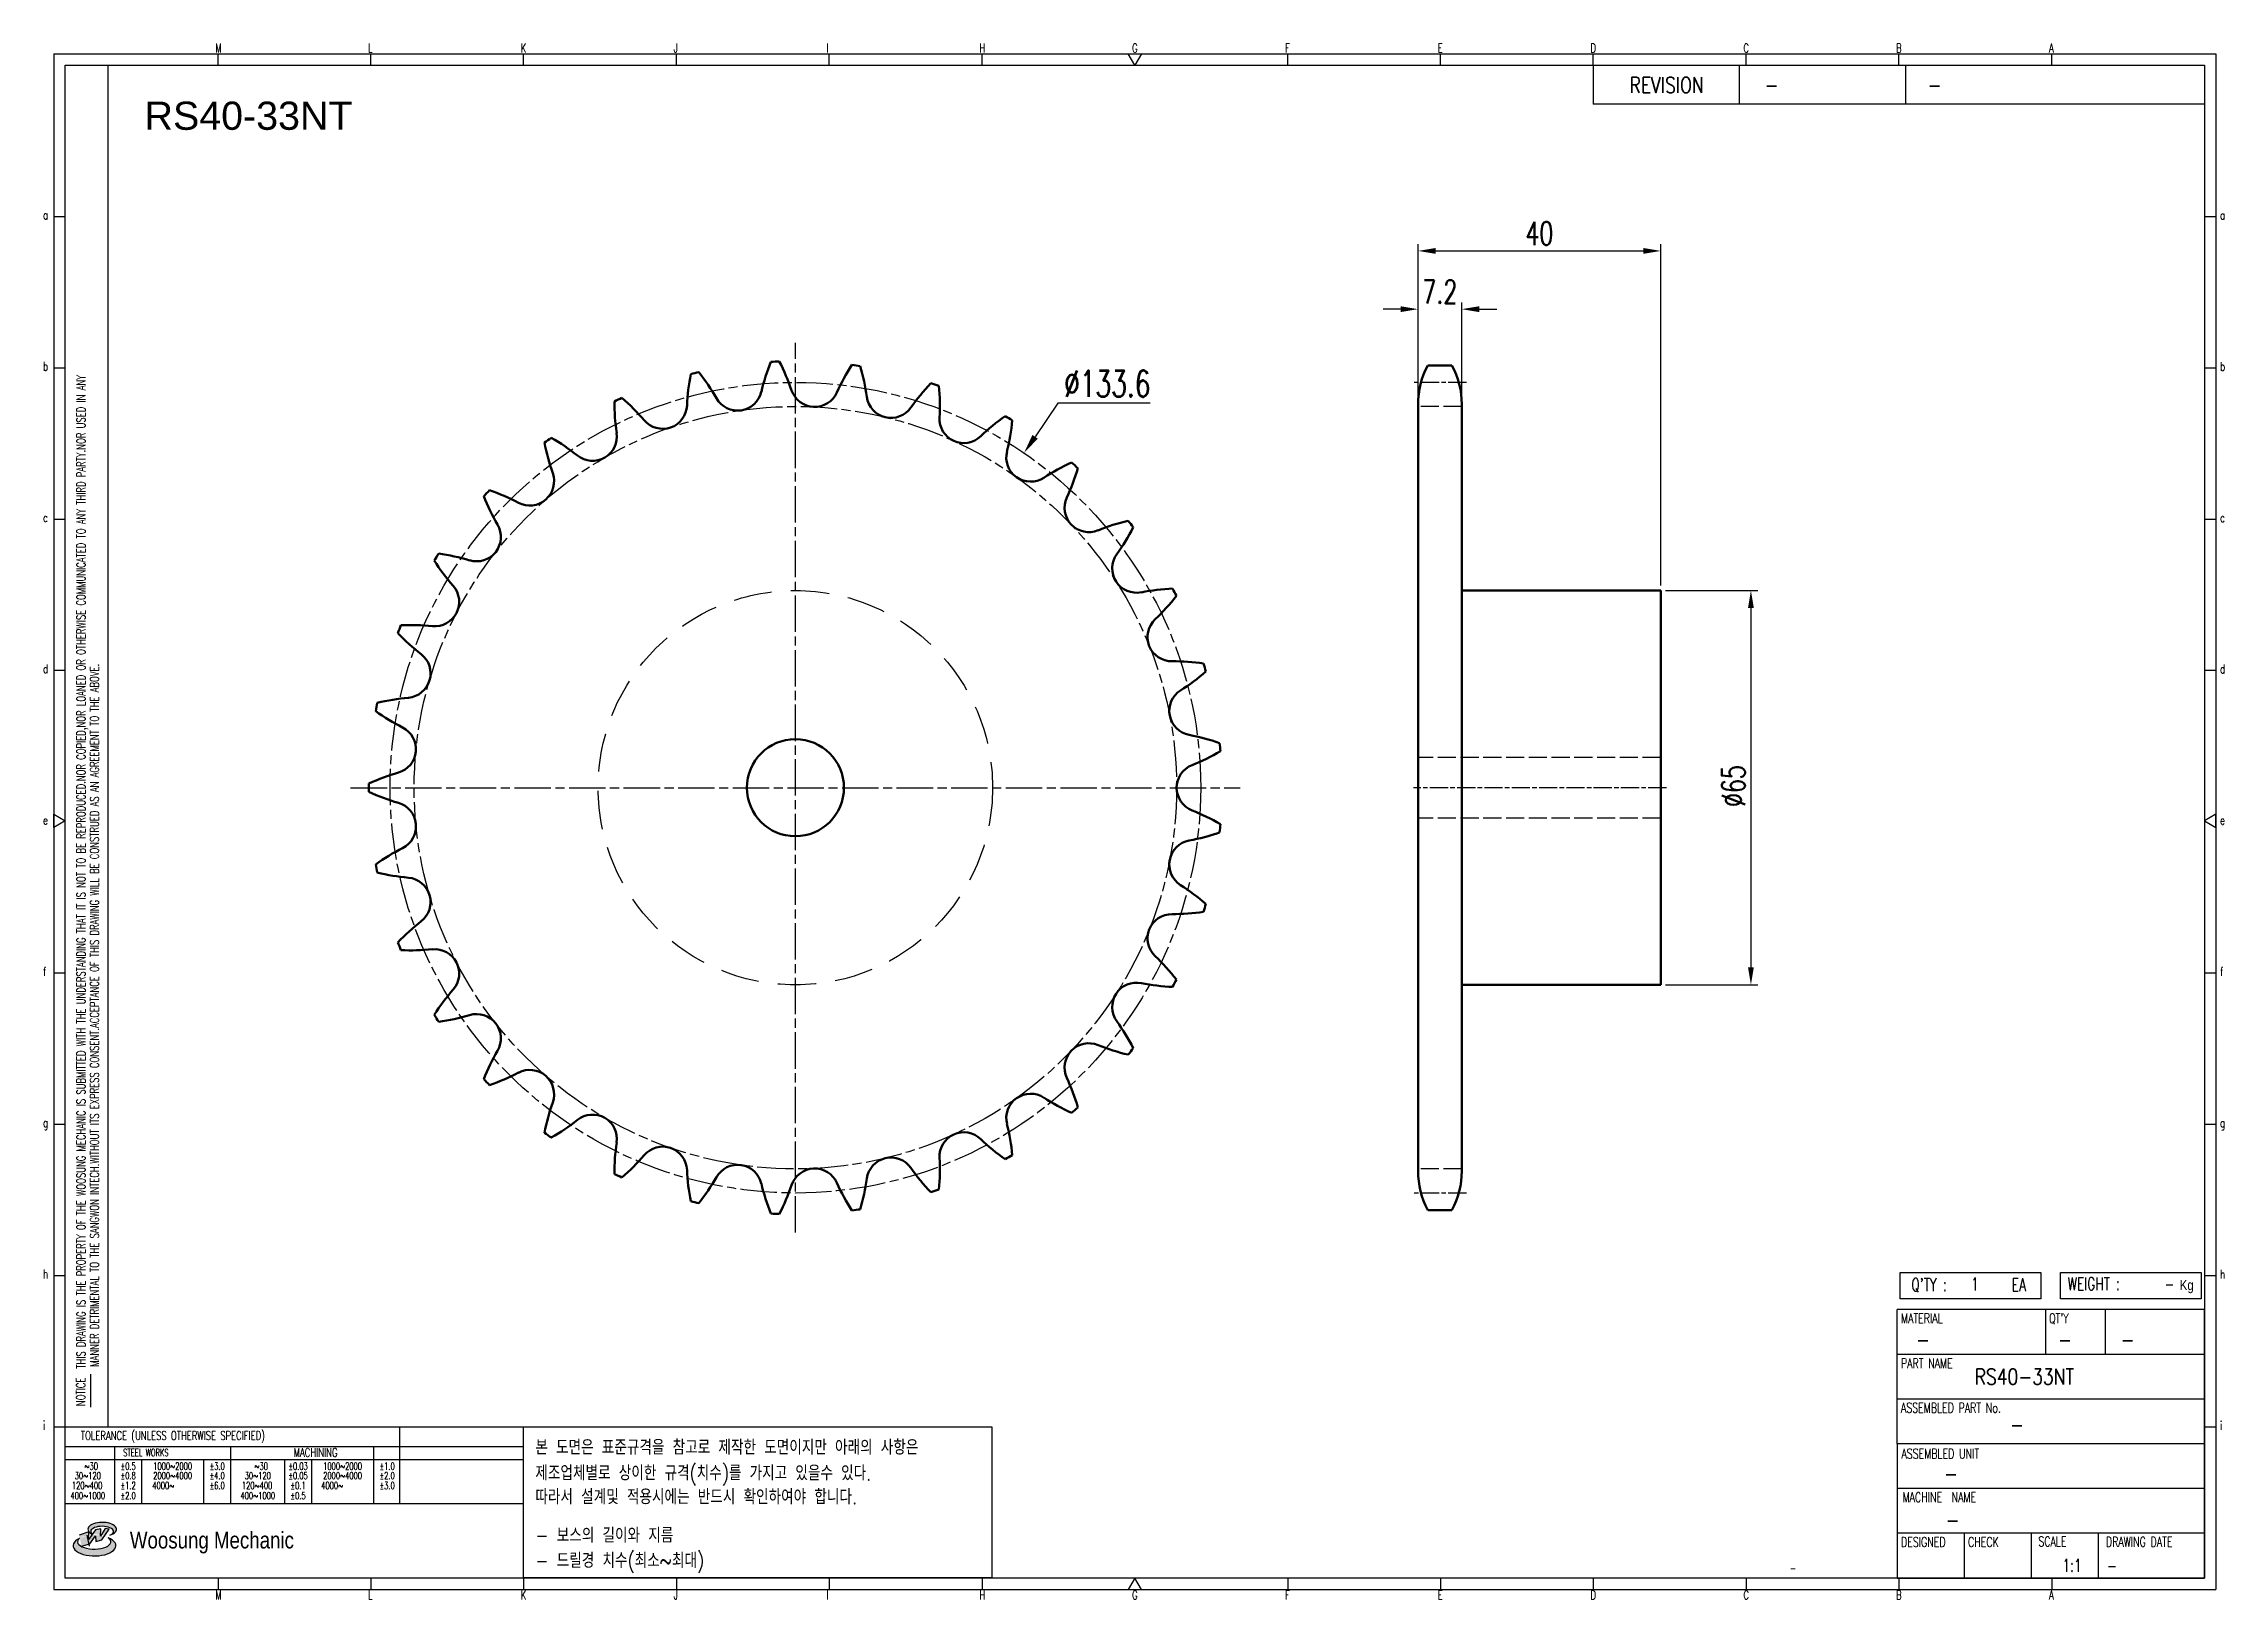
# Model space of a CAD drawing. Header units: millimetres. Extents: x -22172 to -21812, y 1083 to 1339.
import ezdxf
from ezdxf.enums import TextEntityAlignment as Align

# ---------------------------------------------------------------- set-up
doc = ezdxf.new("R2010")
doc.units = ezdxf.units.MM
for name, pattern in [('AM_ISO02W050', [7.5, 6, -1.5]), ('AM_ISO02W050x2', [3.75, 3, -0.75]), ('AM_ISO08W050', [18, 12, -1.5, 3, -1.5]), ('AM_ISO08W050x2', [9, 6, -0.75, 1.5, -0.75]), ('HIDDEN', [9.525, 6.35, -3.175])]:
    doc.linetypes.add(name, pattern=pattern)
for name, color, linetype, lineweight in [('AM_0N', 7, 'Continuous', 50), ('AM_3N', 6, 'AM_ISO02W050', 25), ('AM_7', 4, 'AM_ISO08W050', 25), ('AM_7N', 4, 'AM_ISO08W050', 25)]:
    doc.layers.add(name, color=color, linetype=linetype, lineweight=lineweight)
for name, color, linetype in [('HL', 2, 'HIDDEN'), ('S-DIM', 7, 'Continuous'), ('TITLE', 7, 'Continuous'), ('도면레이아웃', 7, 'Continuous')]:
    doc.layers.add(name, color=color, linetype=linetype)
doc.styles.add('HAN', font='ROMANS.shx', dxfattribs={"width": 0.7, "bigfont": 'whgtxt.shx'})
doc.styles.add('HKD_ST2', font='romans.shx', dxfattribs={"width": 0.7, "height": 4, "bigfont": '@extfont2.shx'})
doc.styles.add('HSG', font='SIMPLEX.shx', dxfattribs={"width": 0.7, "bigfont": 'HSG.shx'})
doc.styles.add('ROMANS', font='romans.shx', dxfattribs={"width": 0.7, "bigfont": 'whgtxt.shx'})
doc.styles.add('SLDTEXTSTYLE4', font='arial.ttf', dxfattribs={"width": 0.8})
doc.styles.get("Standard").update_dxf_attribs({"font": 'arial.ttf'})
doc.dimstyles.new('APP4', dxfattribs={"dimscale": 1.6, "dimtxt": 2.4, "dimasz": 1.8, "dimexe": 0.7, "dimexo": 0.5, "dimgap": 0.6, "dimtad": 1, "dimtoh": 1, "dimdec": 1, "dimrnd": 0.01, "dimzin": 9, "dimdsep": 46, "dimtxsty": 'HSG', "dimcen": 0, "dimclrd": 1, "dimclre": 1, "dimclrt": 256, "dimazin": 2, "dimtp": 1, "dimtm": 1, "dimtfac": 0.5, "dimtdec": 1, "dimtofl": 0, "dimtmove": 0, "dimatfit": 3, "dimfxl": 0, "dimtvp": 1, "dimtolj": 2, "dimlwd": -1, "dimlwe": -1, "dimarcsym": 0})
doc.dimstyles.new('APP8', dxfattribs={"dimscale": 1.8, "dimtxt": 2.4, "dimasz": 1.8, "dimexe": 0.7, "dimexo": 0.5, "dimgap": 0.6, "dimtad": 1, "dimtoh": 1, "dimdec": 1, "dimrnd": 0.01, "dimzin": 9, "dimdsep": 46, "dimtxsty": 'HSG', "dimcen": 0, "dimclrd": 1, "dimclre": 1, "dimclrt": 256, "dimazin": 2, "dimtp": 1, "dimtm": 1, "dimtfac": 0.5, "dimtdec": 1, "dimtofl": 0, "dimtmove": 0, "dimatfit": 3, "dimfxl": 0, "dimtvp": 1, "dimtolj": 2, "dimlwd": -1, "dimlwe": -1, "dimarcsym": 0})

# ---------------------------------------------------------------- blocks, each defined once
blk = doc.blocks.new('SUYWSHJH')
at = {"layer": '도면레이아웃'}
h = blk.add_hatch(color=10, dxfattribs=at)
h.paths.add_polyline_path([(1.544, 35.177), (1.554, 34.966), (1.779, 35.034), (2.054, 35.422), (1.908, 35.446), (1.728, 35.167), (1.741, 35.439), (1.547, 35.405), (1.292, 35.041), (1.295, 35.33), (0.943, 35.208), (1.03, 34.8), (1.336, 34.885)])
edge = h.paths.add_edge_path()
edge.add_ellipse((1.795, 35.421), major_axis=(-0.53, 0), ratio=0.487785, start_angle=122.36065, end_angle=403.39574)
edge.add_line((1.411, 35.244), (1.419, 35.261))
edge.add_ellipse((1.798, 35.344), major_axis=(-0.423, 0), ratio=0.444396, start_angle=131.58977, end_angle=386.19408, ccw=False)
edge = h.paths.add_edge_path()
edge.add_ellipse((1.512, 34.815), major_axis=(-0.793, 0), ratio=0.480113, start_angle=314.67633, end_angle=590.85213)
edge.add_ellipse((1.501, 34.958), major_axis=(-0.62, 0), ratio=0.43311, start_angle=331.7024, end_angle=574.42495, ccw=False)
for p, q in [((0, 90.118), (80.15, 90.118)), ((0, 90.118), (0, 33.191)), ((6.089, 89.693), (6.089, 90.118)), ((11.753, 89.693), (11.753, 90.118)), ((17.418, 89.693), (17.418, 90.118)), ((23.082, 89.693), (23.082, 90.118)), ((28.746, 89.693), (28.746, 90.118)), ((34.411, 89.693), (34.411, 90.118)), ((45.739, 89.693), (45.739, 90.118)), ((51.404, 89.693), (51.404, 90.118)), ((57.068, 89.693), (57.068, 90.118)), ((62.732, 89.693), (62.732, 90.118)), ((68.397, 89.693), (68.397, 90.118)), ((74.061, 89.693), (74.061, 90.118)), ((80.15, 90.118), (80.15, 33.191)), ((0, 84.085), (0.425, 84.085)), ((79.725, 84.085), (80.15, 84.085)), ((0, 78.478), (0.425, 78.478)), ((79.725, 78.478), (80.15, 78.478)), ((0, 72.87), (0.425, 72.87)), ((79.725, 72.87), (80.15, 72.87)), ((0, 67.262), (0.425, 67.262)), ((79.725, 67.262), (80.15, 67.262)), ((0, 56.047), (0.425, 56.047)), ((79.725, 56.047), (80.15, 56.047)), ((0, 50.439), (0.425, 50.439)), ((79.725, 50.439), (80.15, 50.439)), ((0, 44.832), (0.425, 44.832)), ((79.725, 44.832), (80.15, 44.832)), ((1.377, 39.947), (1.377, 41.174)), ((0, 39.224), (0.425, 39.224)), ((79.725, 39.224), (80.15, 39.224)), ((0, 33.191), (80.15, 33.191)), ((6.089, 33.616), (6.089, 33.191)), ((11.753, 33.616), (11.753, 33.191)), ((17.418, 33.616), (17.418, 33.191)), ((23.082, 33.616), (23.082, 33.191)), ((28.746, 33.616), (28.746, 33.191)), ((34.411, 33.616), (34.411, 33.191)), ((45.739, 33.616), (45.739, 33.191)), ((51.404, 33.616), (51.404, 33.191)), ((57.068, 33.616), (57.068, 33.191)), ((62.732, 33.616), (62.732, 33.191)), ((68.397, 33.616), (68.397, 33.191)), ((74.061, 33.616), (74.061, 33.191))]:
    blk.add_line(p, q)
at = {"color": 2}
for p, q in [((2.017, 39.224), (2.017, 89.693)), ((0.425, 39.224), (17.418, 39.224)), ((12.816, 39.224), (12.816, 36.382)), ((17.418, 33.616), (17.418, 39.224)), ((0.425, 38.487), (17.418, 38.487)), ((0.425, 38.012), (17.418, 38.012)), ((2.257, 38.487), (2.257, 36.382)), ((3.257, 38.012), (3.257, 36.382)), ((5.557, 38.012), (5.557, 36.382)), ((6.557, 38.5), (6.557, 36.382)), ((8.557, 38.012), (8.557, 36.382)), ((9.557, 38.026), (9.557, 36.382)), ((11.857, 38.487), (11.857, 36.382)), ((0.425, 36.382), (17.418, 36.382))]:
    blk.add_line(p, q, dxfattribs=at)
at = {"color": 6, "ltscale": 0.5}
for p, q in [((57.068, 89.693), (57.068, 88.246)), ((62.47, 89.693), (62.47, 88.246)), ((68.635, 89.693), (68.635, 88.246)), ((79.725, 88.246), (57.068, 88.246)), ((68.336, 38.59), (68.336, 43.563)), ((79.725, 43.563), (68.336, 43.563)), ((73.827, 43.563), (73.827, 41.905)), ((76.037, 43.563), (76.037, 41.905)), ((79.725, 38.59), (79.725, 43.563)), ((79.725, 41.905), (68.336, 41.905)), ((79.725, 40.248), (68.336, 40.248)), ((68.336, 38.59), (68.336, 33.616)), ((79.725, 38.59), (68.336, 38.59)), ((79.725, 33.616), (79.725, 38.59)), ((79.725, 36.932), (68.336, 36.932)), ((79.725, 35.274), (68.336, 35.274)), ((70.822, 33.616), (70.822, 35.274)), ((73.309, 33.616), (73.309, 35.274)), ((75.796, 33.616), (75.796, 35.274)), ((68.336, 33.616), (79.725, 33.616))]:
    blk.add_line(p, q, dxfattribs=at)
for points in [[(40.075, 89.693), (39.83, 90.118), (40.32, 90.118)], [(0.425, 89.693), (79.725, 89.693), (79.725, 33.616), (0.425, 33.616)], [(0.425, 61.679), (0, 61.433), (0, 61.924)], [(79.725, 61.679), (80.15, 61.433), (80.15, 61.924)], [(40.075, 33.616), (39.83, 33.191), (40.32, 33.191)]]:
    blk.add_lwpolyline(points, close=True)
at = {"layer": 'TITLE', "color": 20}
for p, q in [((68.449, 43.961), (68.449, 44.936)), ((68.449, 44.936), (73.654, 44.936)), ((73.654, 44.936), (73.654, 43.961)), ((74.39, 43.961), (74.39, 44.936)), ((74.39, 44.936), (79.595, 44.936)), ((79.595, 44.936), (79.595, 43.961)), ((73.654, 43.961), (68.449, 43.961)), ((79.595, 43.961), (74.39, 43.961))]:
    blk.add_line(p, q, dxfattribs=at)
at = {"layer": '도면레이아웃'}
for p, q in [((1.295, 35.33), (0.943, 35.208)), ((1.03, 34.8), (1.336, 34.885)), ((1.224, 35.208), (1.311, 34.8)), ((1.224, 35.208), (1.224, 35.208)), ((1.547, 35.405), (1.292, 35.041)), ((1.292, 35.041), (1.295, 35.33)), ((1.336, 34.885), (1.544, 35.177)), ((1.419, 35.261), (1.411, 35.244)), ((1.544, 35.177), (1.554, 34.966)), ((1.741, 35.439), (1.547, 35.405)), ((1.554, 34.966), (1.779, 35.034)), ((1.908, 35.446), (1.728, 35.167)), ((1.728, 35.167), (1.741, 35.439)), ((1.779, 35.034), (2.054, 35.422)), ((2.054, 35.422), (1.908, 35.446))]:
    blk.add_line(p, q, dxfattribs=at)
for centre, major_axis, ratio, start_param, end_param in [((1.795, 35.421), (-0.53, 0), 0.487785, 2.135596, 7.040584), ((1.512, 34.815), (-0.793, 0), 0.480113, 5.492138, 10.312315), ((1.501, 34.958), (-0.62, 0), 0.43311, 5.789299, 10.025607), ((1.798, 35.344), (-0.423, 0), 0.444396, 2.296675, 6.740358)]:
    blk.add_ellipse(centre, major_axis=major_axis, ratio=ratio, start_param=start_param, end_param=end_param, dxfattribs=at)
at = {"color": 4, "style": 'HKD_ST2', "width": 0.7}
for s, p in [('M', (5.988, 90.164)), ('L', (11.652, 90.164)), ('K', (17.316, 90.164)), ('J', (22.981, 90.164)), ('I', (28.645, 90.164)), ('H', (34.309, 90.164)), ('G', (39.974, 90.164)), ('F', (45.638, 90.164)), ('E', (51.302, 90.164)), ('D', (56.967, 90.164)), ('C', (62.631, 90.164)), ('B', (68.295, 90.164)), ('A', (73.96, 90.164)), ('a', (-0.395, 83.976)), ('a', (80.305, 83.97)), ('b', (-0.395, 78.368)), ('b', (80.305, 78.362)), ('c', (-0.395, 72.76)), ('c', (80.305, 72.754)), ('d', (-0.395, 67.153)), ('d', (80.305, 67.147)), ('e', (-0.395, 61.545)), ('e', (80.305, 61.539)), ('f', (-0.395, 55.937)), ('f', (80.305, 55.931)), ('g', (-0.395, 50.33)), ('g', (80.305, 50.324)), ('h', (-0.395, 44.722)), ('h', (80.305, 44.716)), ('i', (-0.395, 39.114)), ('i', (80.305, 39.108)), ('M', (5.988, 32.824)), ('L', (11.652, 32.824)), ('K', (17.316, 32.824)), ('J', (22.981, 32.824)), ('I', (28.645, 32.824)), ('H', (34.309, 32.824)), ('G', (39.974, 32.824)), ('F', (45.638, 32.824)), ('E', (51.302, 32.824)), ('D', (56.967, 32.824)), ('C', (62.631, 32.824)), ('B', (68.295, 32.824)), ('A', (73.96, 32.824))]:
    blk.add_text(s, height=0.326, dxfattribs=at).set_placement(p)
for s, height, style, width, p in [('REVISION', 0.5806, 'HAN', 0.8, (58.415, 88.664)), ('-', 0.581, 'HAN', 0.8, (63.426, 88.664)), ('-', 0.581, 'HAN', 0.8, (69.468, 88.664)), ("Q'TY : ", 0.4746, 'HKD_ST2', 0.7, (68.857, 44.253)), ('1', 0.475, 'HKD_ST2', 0.7, (71.071, 44.275)), ('EA', 0.4746, 'HKD_ST2', 0.7, (72.578, 44.253)), ('WEIGHT : ', 0.4746, 'HKD_ST2', 0.7, (74.65, 44.286)), ('-', 0.581, 'HAN', 0.8, (69.029, 42.157)), ('-', 0.581, 'HAN', 0.8, (74.289, 42.157)), ('-', 0.581, 'HAN', 0.8, (76.623, 42.157)), ('-', 0.581, 'HAN', 0.8, (72.515, 39.013)), ('-', 0.581, 'HAN', 0.8, (70.067, 37.189)), ('-', 0.581, 'HAN', 0.8, (70.126, 35.48)), ('1:1', 0.4746, 'HKD_ST2', 0.7, (74.458, 33.848)), ('-', 0.475, 'HKD_ST2', 0.7, (76.112, 33.837))]:
    blk.add_text(s, height=height, dxfattribs=dict(style=style, width=width)).set_placement(p)
at = {"color": 6, "style": 'HKD_ST2', "width": 0.7}
for s, p in [(' THIS DRAWING IS THE PROPERTY OF THE WOOSUNG MECHANIC IS SUBMITTED WITH THE UNDERSTANDING THAT IT IS NOT TO BE REPRODUCED.NOR COPIED,NOR LOANED OR OTHERWISE COMMUNICATED TO ANY THIRD PARTY.NOR USED IN ANY', (1.173, 41.217)), ('MANNER DETRIMENTAL TO THE SANGWON INTECH.WITHOUT ITS EXPRESS CONSENT.ACCEPTANCE OF THIS DRAWING WILL BE CONSTRUED AS AN AGREEMENT TO THE ABOVE.', (1.672, 41.447))]:
    blk.add_text(s, height=0.326266, rotation=90, dxfattribs=at).set_placement(p)
at = {"style": 'HKD_ST2', "width": 0.7}
blk.add_text('-', height=0.475, dxfattribs=at).set_placement((78.613, 44.286), align=Align.RIGHT)
at = {"color": 4, "style": 'HKD_ST2', "width": 0.7}
for s, height, p in [('MATERIAL', 0.3651, (68.474, 43.425)), ("QT'Y", 0.3651, (73.965, 43.425)), ('PART NAME', 0.3651, (68.474, 41.756)), ('ASSEMBLED PART No.', 0.36511, (68.474, 40.109)), ('ASSEMBLED UNIT', 0.36511, (68.49, 38.408)), ('MACHINE  NAME', 0.36511, (68.532, 36.794)), ('DESIGNED', 0.3651, (68.474, 35.136)), ('CHECK', 0.3651, (70.961, 35.136)), ('SCALE', 0.3651, (73.566, 35.153)), ('DRAWING DATE', 0.36511, (76.071, 35.141))]:
    blk.add_text(s, height=height, dxfattribs=at).set_placement(p, align=Align.TOP_LEFT)
at = {"style": 'HKD_ST2', "width": 0.7}
blk.add_text('NOTICE', height=0.3263, rotation=90, dxfattribs=at).set_placement((1.163, 39.988))
for s, height, style, width, p in [('TOLERANCE (UNLESS OTHERWISE SPECIFIED)', 0.32627, 'HKD_ST2', 0.7, (4.417, 38.896)), ('-', 0.326, 'ROMANS', 0.65, (64.469, 33.975))]:
    blk.add_text(s, height=height, dxfattribs=dict(style=style, width=width)).set_placement(p, align=Align.MIDDLE_CENTER)
at = {"color": 4, "style": 'HKD_ST2', "width": 0.7}
for s, height, p in [('STEEL WORKS', 0.26101, (3.416, 38.268)), ('MACHINING', 0.3263, (9.707, 38.27)), ('%%P0.5', 0.261, (2.757, 37.762)), ('%%P0.8', 0.261, (2.757, 37.411)), ('%%P3.0', 0.261, (6.057, 37.762)), ('%%P4.0', 0.261, (6.057, 37.411)), ('%%P0.03', 0.261, (9.057, 37.762)), ('%%P0.05', 0.261, (9.057, 37.411)), ('%%P1.0', 0.261, (12.357, 37.762)), ('%%P2.0', 0.261, (12.357, 37.411)), ('%%P1.2', 0.261, (2.757, 37.045)), ('%%P2.0', 0.261, (2.757, 36.67)), ('%%P6.0', 0.261, (6.057, 37.045)), ('%%P0.1', 0.261, (9.057, 37.045)), ('%%P0.5', 0.261, (9.057, 36.67)), ('%%P3.0', 0.261, (12.357, 37.045))]:
    blk.add_text(s, height=height, dxfattribs=at).set_placement(p, align=Align.MIDDLE)
for s, height, p in [('30%%126120', 0.261, (1.263, 37.411)), ('%%12630', 0.261, (1.389, 37.762)), ('2000%%1264000', 0.26101, (4.407, 37.411)), ('1000%%1262000', 0.26101, (4.407, 37.762)), ('30%%126120', 0.261, (7.563, 37.411)), ('%%12630', 0.261, (7.689, 37.762)), ('2000%%1264000', 0.26101, (10.707, 37.411)), ('1000%%1262000', 0.26101, (10.707, 37.762)), ('400%%1261000', 0.26101, (1.263, 36.67)), ('120%%126400', 0.26101, (1.237, 37.045)), ('4000%%126', 0.261, (4.061, 37.045)), ('400%%1261000', 0.26101, (7.563, 36.67)), ('120%%126400', 0.26101, (7.537, 37.045)), ('4000%%126', 0.261, (10.321, 37.045))]:
    blk.add_text(s, height=height, dxfattribs=at).set_placement(p, align=Align.MIDDLE_CENTER)
at = {"color": 1, "style": 'SLDTEXTSTYLE4', "width": 0.8}
blk.add_text('Woosung Mechanic', height=0.61957, dxfattribs=at).set_placement((2.822, 34.711))
at = {"layer": 'TITLE', "width": 0.8}
blk.add_text('Kg', height=0.3789, dxfattribs=at).set_placement((78.807, 44.286))
blk = doc.blocks.new('*D289')
at = {"layer": 'Defpoints', "color": 0, "transparency": 16777216}
for p in [(-22010.27, 1271.52), (-22085.64, 1161.2)]:
    blk.add_point(p, dxfattribs=at)
at = {"layer": 'S-DIM', "color": 1, "transparency": 16777216}
for p, q in [((-22004.67, 1279.71), (-22008.44, 1274.19)), ((-21989.48, 1279.71), (-22004.67, 1279.71))]:
    blk.add_line(p, q, dxfattribs=at)
blk.add_solid([(-22008.89, 1274.5), (-22008, 1273.89), (-22010.27, 1271.52)], dxfattribs=at)
at = {"layer": 'S-DIM', "transparency": 16777216, "insert": (-21996.54, 1282.95), "char_height": 4.32, "attachment_point": 5, "style": 'HSG'}
blk.add_mtext('\\A2;∅133.6', dxfattribs=at)
blk = doc.blocks.new('*D290')
at = {"layer": 'Defpoints', "color": 0, "transparency": 16777216}
for p in [(-21938.12, 1295.23), (-21945.32, 1279.19), (-21938.12, 1279.19)]:
    blk.add_point(p, dxfattribs=at)
at = {"layer": 'S-DIM', "color": 1, "transparency": 16777216}
for p, q in [((-21948.2, 1295.23), (-21951.08, 1295.23)), ((-21945.32, 1279.99), (-21945.32, 1296.35)), ((-21938.12, 1279.99), (-21938.12, 1296.35)), ((-21935.24, 1295.23), (-21932.36, 1295.23))]:
    blk.add_line(p, q, dxfattribs=at)
for points in [[(-21948.2, 1295.71), (-21948.2, 1294.75), (-21945.32, 1295.23)], [(-21935.24, 1295.71), (-21935.24, 1294.75), (-21938.12, 1295.23)]]:
    blk.add_solid(points, dxfattribs=at)
at = {"layer": 'S-DIM', "transparency": 16777216, "insert": (-21941.72, 1298.11), "char_height": 3.84, "attachment_point": 5, "style": 'HSG'}
blk.add_mtext('\\A2;7.2', dxfattribs=at)
blk = doc.blocks.new('*D291')
at = {"layer": 'Defpoints', "color": 0, "transparency": 16777216}
for p in [(-21905.32, 1304.83), (-21945.32, 1279.19), (-21905.32, 1248.86)]:
    blk.add_point(p, dxfattribs=at)
at = {"layer": 'S-DIM', "color": 1, "transparency": 16777216}
for p, q in [((-21945.32, 1279.99), (-21945.32, 1305.95)), ((-21942.44, 1304.83), (-21908.2, 1304.83)), ((-21905.32, 1249.66), (-21905.32, 1305.95))]:
    blk.add_line(p, q, dxfattribs=at)
for points in [[(-21942.44, 1305.31), (-21942.44, 1304.35), (-21945.32, 1304.83)], [(-21908.2, 1305.31), (-21908.2, 1304.35), (-21905.32, 1304.83)]]:
    blk.add_solid(points, dxfattribs=at)
at = {"layer": 'S-DIM', "transparency": 16777216, "insert": (-21925.32, 1307.71), "char_height": 3.84, "attachment_point": 5, "style": 'HSG'}
blk.add_mtext('\\A2;40', dxfattribs=at)
blk = doc.blocks.new('*D292')
at = {"layer": 'Defpoints', "color": 0, "transparency": 16777216}
for p in [(-21905.32, 1248.86), (-21905.32, 1183.86), (-21890.46, 1183.86)]:
    blk.add_point(p, dxfattribs=at)
at = {"layer": 'S-DIM', "color": 1, "transparency": 16777216}
for p, q in [((-21904.52, 1248.86), (-21889.34, 1248.86)), ((-21890.46, 1245.98), (-21890.46, 1186.74)), ((-21904.52, 1183.86), (-21889.34, 1183.86))]:
    blk.add_line(p, q, dxfattribs=at)
for points in [[(-21890.94, 1245.98), (-21889.98, 1245.98), (-21890.46, 1248.86)], [(-21890.94, 1186.74), (-21889.98, 1186.74), (-21890.46, 1183.86)]]:
    blk.add_solid(points, dxfattribs=at)
at = {"layer": 'S-DIM', "transparency": 16777216, "insert": (-21893.34, 1216.62), "char_height": 3.84, "attachment_point": 5, "rotation": 90, "style": 'HSG'}
blk.add_mtext('\\A2;%%c65', dxfattribs=at)

msp = doc.modelspace()

# ---------------------------------------------------------------- linework, layer by layer
at = {"color": 4}
msp.add_lwpolyline([(-22092.74, 1111.04), (-22015.55, 1111.04), (-22015.55, 1086.11), (-22092.74, 1086.11)], close=True, dxfattribs=at)
at = {"layer": 'AM_0N'}
for p, q in [((-21943.71, 1285.97), (-21939.73, 1285.97)), ((-21945.32, 1279.57), (-21945.32, 1153.15)), ((-21938.12, 1279.57), (-21938.12, 1153.15)), ((-21938.12, 1248.86), (-21905.32, 1248.86)), ((-21905.32, 1248.86), (-21905.32, 1183.86)), ((-21938.12, 1183.86), (-21905.32, 1183.86)), ((-21943.71, 1146.75), (-21939.73, 1146.75))]:
    msp.add_line(p, q, dxfattribs=at)
msp.add_circle((-22047.95, 1216.36), 8, dxfattribs=at)
for centre, radius, start, end in [((-22032.44, 1278.04), 33.39, 168.8086, 177.7273), ((-22047.95, 1216.36), 70.31, 103.0776, 104.1951), ((-22090.01, 1264.08), 33.39, 29.5455, 38.4641), ((-22021.05, 1273.99), 33.39, 157.8995, 166.8182), ((-22047.95, 1216.36), 70.31, 92.1686, 93.286), ((-22080.22, 1271.17), 33.39, 18.6364, 27.555), ((-22010.63, 1267.86), 33.39, 146.9905, 155.9091), ((-22047.95, 1216.36), 70.31, 81.2595, 82.3769), ((-22069.26, 1276.29), 33.39, 7.7273, 16.6459), ((-21931.82, 1279.57), 13.5, 151.7009, 180), ((-21951.62, 1279.57), 13.5, 0, 28.2991), ((-22047.95, 1216.36), 70.31, 113.9867, 115.1042), ((-22044.39, 1279.86), 33.39, 179.7177, 188.6364), ((-22098.28, 1255.25), 33.39, 40.4545, 49.3732), ((-22057.47, 1282.52), 4.01, 209.5455, 346.8182), ((-22044.77, 1283.13), 4.01, 198.6364, 335.9091), ((-22032.2, 1281.32), 4.01, 187.7273, 325), ((-22001.56, 1259.86), 33.39, 136.0814, 145), ((-22047.95, 1216.36), 70.31, 70.3504, 71.4678), ((-22057.53, 1279.24), 33.39, 356.8182, 5.7368), ((-22069.82, 1279.52), 4.01, 220.4545, 357.7273), ((-22020.19, 1277.16), 4.01, 176.8182, 314.0909), ((-21994.16, 1250.3), 33.39, 125.1723, 134.0909), ((-22047.95, 1216.36), 70.31, 59.4413, 60.5587), ((-22045.46, 1279.91), 33.39, 345.9091, 354.8277), ((-22047.95, 1216.36), 70.31, 124.8958, 126.0133), ((-22056.48, 1279.39), 33.39, 190.6268, 199.5455), ((-22104.73, 1245.03), 33.39, 51.3636, 60.2823), ((-22081.38, 1274.25), 4.01, 231.3636, 8.6364), ((-22009.18, 1270.81), 4.01, 165.9091, 303.1818), ((-21988.71, 1239.5), 33.39, 114.2632, 123.1818), ((-22033.48, 1278.29), 33.39, 335, 343.9186), ((-22047.95, 1216.36), 70.31, 48.5322, 49.6496), ((-22047.95, 1216.36), 70.31, 135.8049, 136.9224), ((-22109.13, 1233.77), 33.39, 62.2727, 71.1914), ((-22091.73, 1266.87), 4.01, 242.2727, 19.5455), ((-22068.25, 1276.64), 33.39, 201.5359, 210.4545), ((-21999.58, 1262.49), 4.01, 155, 292.2727), ((-22100.5, 1257.68), 4.01, 253.1818, 30.4545), ((-21985.4, 1227.87), 33.39, 103.3541, 112.2727), ((-22022.02, 1274.43), 33.39, 324.0909, 333.0095), ((-22047.95, 1216.36), 70.31, 37.6231, 38.7405), ((-22047.95, 1216.36), 70.31, 146.714, 147.8314), ((-22111.32, 1221.87), 33.39, 73.1818, 82.1005), ((-21991.72, 1252.5), 4.01, 144.0909, 281.3636), ((-22079.29, 1271.71), 33.39, 212.445, 221.3636), ((-22107.37, 1246.99), 4.01, 264.0909, 41.3636), ((-21984.35, 1215.82), 33.39, 92.445, 101.3636), ((-22011.5, 1268.48), 33.39, 313.1818, 322.1005), ((-22047.95, 1216.36), 70.31, 26.714, 27.8314), ((-21985.9, 1241.2), 4.01, 133.1818, 270.4545), ((-22047.95, 1216.36), 70.31, 157.6231, 158.7405), ((-22089.2, 1264.77), 33.39, 223.3541, 232.2727), ((-22111.22, 1209.78), 33.39, 84.0909, 93.0095), ((-22112.09, 1235.19), 4.01, 275, 52.2727), ((-21985.6, 1203.8), 33.39, 81.5359, 90.4545), ((-22047.95, 1216.36), 70.31, 15.8049, 16.9224), ((-22002.29, 1260.63), 33.39, 302.2727, 311.1914), ((-22047.95, 1216.36), 70.31, 168.5322, 169.6496), ((-22108.83, 1197.93), 33.39, 95, 103.9186), ((-21982.32, 1229.01), 4.01, 122.2727, 259.5455), ((-22097.62, 1256.09), 33.39, 234.2632, 243.1818), ((-22114.49, 1222.71), 4.01, 285.9091, 63.1818), ((-21989.11, 1192.22), 33.39, 70.6268, 79.5455), ((-21994.74, 1251.19), 33.39, 291.3636, 300.2823), ((-22047.95, 1216.36), 70.31, 4.8958, 6.0133), ((-22104.24, 1186.74), 33.39, 105.9091, 114.8277), ((-21981.11, 1216.36), 4.01, 111.3636, 248.6364), ((-22047.95, 1216.36), 70.31, 179.4413, 180.5587), ((-22104.24, 1245.98), 33.39, 245.1723, 254.0909), ((-22114.49, 1210), 4.01, 296.8182, 74.0909), ((-21994.74, 1181.52), 33.39, 59.7177, 68.6364), ((-21989.11, 1240.49), 33.39, 280.4545, 289.3732), ((-22047.95, 1216.36), 70.31, 353.9867, 355.1042), ((-22097.62, 1176.62), 33.39, 116.8182, 125.7368), ((-21982.32, 1203.71), 4.01, 100.4545, 237.7273), ((-22047.95, 1216.36), 70.31, 190.3504, 191.4678), ((-22108.83, 1234.79), 33.39, 256.0814, 265), ((-22112.09, 1197.53), 4.01, 307.7273, 85), ((-22002.29, 1172.08), 33.39, 48.8086, 57.7273), ((-22047.95, 1216.36), 70.31, 343.0776, 344.1951), ((-22089.2, 1167.94), 33.39, 127.7273, 136.6459), ((-21985.9, 1191.52), 4.01, 89.5455, 226.8182), ((-21985.6, 1228.92), 33.39, 269.5455, 278.4641), ((-22047.95, 1216.36), 70.31, 201.2595, 202.3769), ((-22111.22, 1222.94), 33.39, 266.9905, 275.9091), ((-22107.37, 1185.73), 4.01, 318.6364, 95.9091), ((-22011.5, 1164.24), 33.39, 37.8995, 46.8182), ((-22079.29, 1161.01), 33.39, 138.6364, 147.555), ((-21991.72, 1180.22), 4.01, 78.6364, 215.9091), ((-21984.35, 1216.89), 33.39, 258.6364, 267.555), ((-22047.95, 1216.36), 70.31, 332.1686, 333.286), ((-22100.5, 1175.04), 4.01, 329.5455, 106.8182), ((-22047.95, 1216.36), 70.31, 212.1686, 213.286), ((-22111.32, 1210.84), 33.39, 277.8995, 286.8182), ((-22022.02, 1158.28), 33.39, 26.9905, 35.9091), ((-22068.25, 1156.08), 33.39, 149.5455, 158.4641), ((-21999.58, 1170.23), 4.01, 67.7273, 205), ((-21985.4, 1204.85), 33.39, 247.7273, 256.6459), ((-22047.95, 1216.36), 70.31, 321.2595, 322.3769), ((-22047.95, 1216.36), 70.31, 223.0776, 224.1951), ((-22109.13, 1198.95), 33.39, 288.8086, 297.7273), ((-22091.73, 1165.84), 4.01, 340.4545, 117.7273), ((-22033.48, 1154.42), 33.39, 16.0814, 25), ((-22009.18, 1161.91), 4.01, 56.8182, 194.0909), ((-21988.71, 1193.22), 33.39, 236.8182, 245.7368), ((-22056.48, 1153.33), 33.39, 160.4545, 169.3732), ((-22104.73, 1187.69), 33.39, 299.7177, 308.6364), ((-22081.38, 1158.47), 4.01, 351.3636, 128.6364), ((-22047.95, 1216.36), 70.31, 310.3504, 311.4678), ((-22047.95, 1216.36), 70.31, 233.9867, 235.1042), ((-22044.39, 1152.85), 33.39, 171.3636, 180.2823), ((-22020.19, 1155.56), 4.01, 45.9091, 183.1818), ((-21994.16, 1182.42), 33.39, 225.9091, 234.8277), ((-22045.46, 1152.8), 33.39, 5.1723, 14.0909), ((-22098.28, 1177.46), 33.39, 310.6268, 319.5455), ((-22069.82, 1153.19), 4.01, 2.2727, 139.5455), ((-22057.47, 1150.2), 4.01, 13.1818, 150.4545), ((-22032.2, 1151.4), 4.01, 35, 172.2727), ((-22057.53, 1153.48), 33.39, 354.2632, 3.1818), ((-22047.95, 1216.36), 70.31, 299.4413, 300.5587), ((-22047.95, 1216.36), 70.31, 244.8958, 246.0133), ((-22032.44, 1154.68), 33.39, 182.2727, 191.1914), ((-22090.01, 1168.64), 33.39, 321.5359, 330.4545), ((-22021.05, 1158.73), 33.39, 193.1818, 202.1005), ((-22080.22, 1161.54), 33.39, 332.445, 341.3636), ((-22044.77, 1149.59), 4.01, 24.0909, 161.3636), ((-22010.63, 1164.86), 33.39, 204.0909, 213.0095), ((-22069.26, 1156.43), 33.39, 343.3541, 352.2727), ((-22001.56, 1172.85), 33.39, 215, 223.9186), ((-21931.82, 1153.15), 13.5, 180, 208.2991), ((-21951.62, 1153.15), 13.5, 331.7009, 0), ((-22047.95, 1216.36), 70.31, 255.8049, 256.9224), ((-22047.95, 1216.36), 70.31, 277.6231, 278.7405), ((-22047.95, 1216.36), 70.31, 288.5322, 289.6496), ((-22047.95, 1216.36), 70.31, 266.714, 267.8314)]:
    msp.add_arc(centre, radius, start, end, dxfattribs=at)
at = {"layer": 'AM_3N', "linetype": 'AM_ISO02W050x2'}
for p, q in [((-21938.12, 1279.19), (-21945.32, 1279.19)), ((-21938.12, 1153.53), (-21945.32, 1153.53))]:
    msp.add_line(p, q, dxfattribs=at)
at = {"layer": 'AM_3N', "color": 2, "linetype": 'AM_ISO02W050x2'}
for p, q in [((-21905.32, 1221.36), (-21945.32, 1221.36)), ((-21905.32, 1211.36), (-21945.32, 1211.36))]:
    msp.add_line(p, q, dxfattribs=at)
at = {"layer": 'AM_7', "linetype": 'AM_ISO08W050x2'}
for radius in [66.8, 62.83]:
    msp.add_circle((-22047.95, 1216.36), radius, dxfattribs=at)
at = {"layer": 'AM_7N', "linetype": 'AM_ISO08W050x2'}
for p, q in [((-22047.95, 1143.05), (-22047.95, 1289.67)), ((-22121.26, 1216.36), (-21974.64, 1216.36))]:
    msp.add_line(p, q, dxfattribs=at)
at = {"layer": 'AM_7N', "linetype": 'AM_ISO08W050x2', "ltscale": 0.5}
for p, q in [((-21937.35, 1283.16), (-21946.08, 1283.16)), ((-21904.38, 1216.36), (-21946.08, 1216.36)), ((-21937.35, 1149.56), (-21946.08, 1149.56))]:
    msp.add_line(p, q, dxfattribs=at)
at = {"layer": 'HL'}
msp.add_circle((-22047.95, 1216.36), 32.5, dxfattribs=at)

# ---------------------------------------------------------------- block references
at = {"xscale": 4.446485533803029, "yscale": 4.446485533803029, "zscale": 4.446485533803029}
msp.add_blockref('SUYWSHJH', (-22170.19, 936.63), dxfattribs=at)

# ---------------------------------------------------------------- texts
at = {"color": 2}
msp.add_text('RS40-33NT', height=4.646, dxfattribs=at).set_placement((-22155.22, 1324.79))
at = {"style": 'HAN', "width": 0.8}
msp.add_text('RS40-33NT', height=2.582, dxfattribs=at).set_placement((-21853.57, 1117.99))
at = {"color": 4, "style": 'HAN', "width": 0.8}
for s, p in [('본 도면은 표준규격을 참고로 제작한 도면이지만 아래의 사항은', (-22090.81, 1106.43)), ('제조업체별로 상이한 규격(치수)를 가지고 있을수 있다.', (-22090.81, 1102.19)), ('따라서 설계및 적용시에는 반드시 확인하여야 합니다.', (-22090.81, 1098.26)), ('- 보스의 길이와 지름', (-22090.81, 1091.93)), ('- 드릴경 치수(최소~최대)', (-22090.81, 1087.77))]:
    msp.add_text(s, height=2.4427, dxfattribs=at).set_placement(p)

# ---------------------------------------------------------------- dimensions: what is measured, and where the dimension line sits
at = {"layer": 'S-DIM'}
dim = msp.add_linear_dim(base=(-21905.32, 1304.83), p1=(-21945.32, 1279.19), p2=(-21905.32, 1248.86), dimstyle='APP4', dxfattribs=at)
dim.commit()
dim.dimension.update_dxf_attribs({"geometry": '*D291', "text_midpoint": (-21925.32, 1307.71)})
dim = msp.add_linear_dim(base=(-21938.12, 1295.23), p1=(-21945.32, 1279.19), p2=(-21938.12, 1279.19), dimstyle='APP4', dxfattribs=at)
dim.commit()
dim.dimension.update_dxf_attribs({"geometry": '*D290', "text_midpoint": (-21941.72, 1295.23), "dimtype": 160})
at = {"layer": 'S-DIM', "color": 3}
dim = msp.add_diameter_dim_2p(p1=(-22085.64, 1161.2), p2=(-22010.27, 1271.52), dimstyle='APP8', dxfattribs=at)
dim.commit()
dim.dimension.update_dxf_attribs({"geometry": '*D289', "text_midpoint": (-21996.54, 1279.71), "dimtype": 163})
at = {"layer": 'S-DIM'}
dim = msp.add_linear_dim(base=(-21890.46, 1183.86), p1=(-21905.32, 1248.86), p2=(-21905.32, 1183.86), angle=90, text='%%c<>', dimstyle='APP4', dxfattribs=at)
dim.commit()
dim.dimension.update_dxf_attribs({"geometry": '*D292', "text_midpoint": (-21890.46, 1216.62), "dimtype": 160})

doc.saveas('drawing.dxf')
